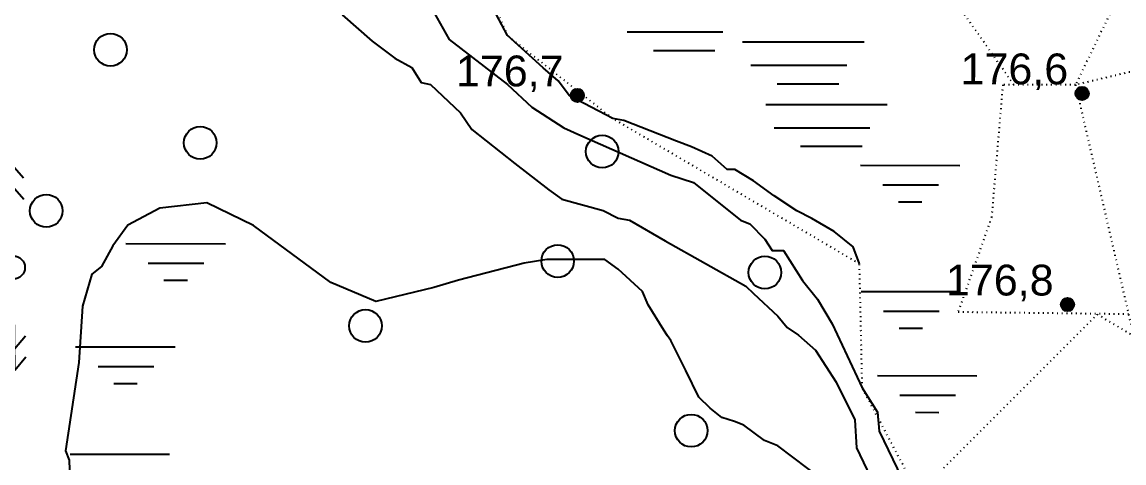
# Model space of a CAD drawing. Header units: millimetres. Extents: x 6127 to 9314, y 4730 to 7085.
# Drawn here: x 7899.9 to 8021.5, y 5817.7 to 5866.3 of the extents above; entities that cross this region are included whole.
import ezdxf

# ---------------------------------------------------------------- set-up
doc = ezdxf.new("R2010")
doc.units = ezdxf.units.MM
doc.header["$LTSCALE"] = 0.7
doc.linetypes.add('ACAD_ISO07W100', pattern=[3, 0, -3])
for name, color, linetype in [('болото', 84, 'Continuous'), ('відм', 14, 'Continuous'), ('горизонталі', 22, 'Continuous'), ('дерево', 7, 'Continuous'), ('чорн', 255, 'Continuous')]:
    doc.layers.add(name, color=color, linetype=linetype)
doc.styles.get("Standard").update_dxf_attribs({"font": 'arial.ttf'})

# ---------------------------------------------------------------- blocks, each defined once
blk = doc.blocks.new('1')
at = {"layer": 'чорн', "color": 7, "ltscale": 0.2, "transparency": 33554687}
for p, q in [((5601.505, 1990.776), (5598.603, 1986.666)), ((5594.986, 1981.512), (5597.874, 1985.631))]:
    blk.add_line(p, q, dxfattribs=at)
for points in [[(5601.505, 1990.776), (5600.586, 1990.542)], [(5601.505, 1990.776), (5601.592, 1989.831)], [(5600.829, 1989.818), (5599.91, 1989.584)], [(5600.829, 1989.818), (5600.916, 1988.874)], [(5595.659, 1982.472), (5595.569, 1983.416)], [(5594.986, 1981.512), (5594.896, 1982.456)], [(5595.659, 1982.472), (5596.577, 1982.709)], [(5594.986, 1981.512), (5595.904, 1981.749)]]:
    blk.add_lwpolyline(points, dxfattribs=at)
blk.add_circle((5598.246, 1986.143), 0.633, dxfattribs=at)

msp = doc.modelspace()

# ---------------------------------------------------------------- hatches: boundary and pattern name
at = {"layer": 'відм', "ltscale": 0.2}
h = msp.add_hatch(color=32, dxfattribs=at)
h.dxf.hatch_style = 1
h.paths.add_polyline_path([(7961.89, 5858.22, 1), (7960.43, 5858.22, 1)])
h = msp.add_hatch(color=32, dxfattribs=at)
h.dxf.hatch_style = 1
h.paths.add_polyline_path([(8017.61, 5858.45, 1), (8016.14, 5858.45, 1)])
h = msp.add_hatch(color=32, dxfattribs=at)
h.dxf.hatch_style = 1
h.paths.add_polyline_path([(8016, 5835.15, 1), (8014.53, 5835.15, 1)])

# ---------------------------------------------------------------- linework, layer by layer
at = {"layer": 'болото', "ltscale": 0.2}
for p, q in [((7966.65, 5865.24), (7977.22, 5865.23)), ((7979.41, 5864.15), (7992.82, 5864.13)), ((7969.55, 5863.19), (7976.35, 5863.18)), ((7980.33, 5861.57), (7990.9, 5861.56)), ((7983.23, 5859.52), (7990.04, 5859.51)), ((7981.97, 5857.24), (7995.38, 5857.22)), ((7982.89, 5854.66), (7993.46, 5854.65)), ((7985.8, 5852.61), (7992.6, 5852.61))]:
    msp.add_line(p, q, dxfattribs=at)
for points in [[(7992.41, 5850.52), (8003.39, 5850.5)], [(7994.89, 5848.36), (8001.04, 5848.35)], [(7996.62, 5846.47), (7999.2, 5846.47)], [(7911.32, 5841.88), (7922.3, 5841.86)], [(7913.79, 5839.72), (7919.94, 5839.71)], [(7915.52, 5837.83), (7918.11, 5837.83)], [(7992.48, 5836.6), (8003.45, 5836.58)], [(7994.95, 5834.44), (8001.1, 5834.43)], [(7996.68, 5832.55), (7999.27, 5832.55)], [(7905.76, 5830.49), (7916.74, 5830.48)], [(7908.24, 5828.33), (7914.39, 5828.32)], [(7909.97, 5826.45), (7912.55, 5826.44)], [(7994.28, 5827.31), (8005.26, 5827.3)], [(7996.76, 5825.15), (8002.91, 5825.15)], [(7998.49, 5823.27), (8001.08, 5823.26)], [(7905.17, 5818.65), (7916.15, 5818.64)]]:
    msp.add_lwpolyline(points, dxfattribs=at)
at = {"layer": 'відм', "color": 32, "ltscale": 0.2}
for centre in [(7961.16, 5858.22), (8016.88, 5858.45), (8015.27, 5835.15)]:
    msp.add_circle(centre, 0.733, dxfattribs=at)
at = {"layer": 'горизонталі', "color": 32}
for points in [[(7992.31, 5839.63), (7991.6, 5841.53), (7989.53, 5843.2), (7987.04, 5844.65), (7985.38, 5845.48), (7982.9, 5847.15), (7980.62, 5848.81), (7978.54, 5850.06), (7977.71, 5850.06), (7976.05, 5851.51), (7973.77, 5852.55), (7972.11, 5853.18), (7966.31, 5855.46), (7965.06, 5855.67), (7960.29, 5858.17), (7959.05, 5859.83), (7957.39, 5861.28), (7953.45, 5864.82), (7951.59, 5868.35), (7950.35, 5868.97)], [(7935.2, 5867.12), (7938.51, 5864.21), (7941, 5862.34), (7942.87, 5861.3), (7943.9, 5859.64), (7944.94, 5859.43), (7948.26, 5856.32), (7949.5, 5854.45), (7954.27, 5850.71), (7958, 5847.8), (7959.45, 5846.76), (7964.01, 5845.51), (7965.67, 5844.68), (7966.92, 5844.47), (7970.86, 5842.18), (7979.77, 5837.19), (7980.6, 5836.36), (7983.3, 5833.87), (7984.33, 5832.62), (7985.58, 5831.79), (7987.44, 5830.13), (7989.72, 5826.6), (7991.79, 5822.44), (7991.99, 5819.33), (7994.27, 5814.56)], [(7945.37, 5867.32), (7947.02, 5864.41), (7953.45, 5859.42), (7956.14, 5856.93), (7959.67, 5854.64), (7961.53, 5853.81), (7971.49, 5849.44), (7973.98, 5848.61), (7979.16, 5844.45), (7980.2, 5844.04), (7981.85, 5842.37), (7982.68, 5841.13), (7983.93, 5841.13), (7986, 5837.81), (7987.66, 5835.73), (7989.31, 5833.03), (7992.62, 5825.97), (7994.28, 5823.27), (7994.49, 5821.2), (7996.97, 5816.01)], [(7988.25, 5815.81), (7983.28, 5819.55), (7981.83, 5820.17), (7979.55, 5821.84), (7978.51, 5822.25), (7977.12, 5822.7), (7975.81, 5823.71), (7974.57, 5824.95), (7973.12, 5827.86), (7971.47, 5831.18), (7971.1, 5831.69), (7970.7, 5832.33), (7970.7, 5832.33), (7968.98, 5835.13), (7968.36, 5836.58), (7965.67, 5839.07), (7964.21, 5840.11), (7957.78, 5840.12), (7955.29, 5839.71), (7948.03, 5837.85), (7945.33, 5837.02), (7938.9, 5835.5), (7933.93, 5837.59), (7925.42, 5843.89), (7920.24, 5846.39), (7915.05, 5845.77), (7911.52, 5843.91), (7909.86, 5841.63), (7908.61, 5839.35), (7907.57, 5838.52), (7906.53, 5834.99), (7906.11, 5828.77), (7904.64, 5819.02), (7905.06, 5817.98), (7905.26, 5811.76)]]:
    msp.add_lwpolyline(points, dxfattribs=at)
at = {"layer": 'дерево', "color": 7, "ltscale": 0.2}
for centre in [(7909.62, 5863.26), (7919.53, 5852.99), (7963.91, 5852.03), (7902.53, 5845.49), (7958.99, 5839.95), (7981.87, 5838.69), (7937.77, 5832.8), (7973.73, 5821.24)]:
    msp.add_circle(centre, 1.8, dxfattribs=at)
at = {"layer": 'чорн', "color": 7, "linetype": 'ACAD_ISO07W100', "ltscale": 0.2}
for points in [[(7998.78, 5814.3), (7992.62, 5825.97), (7992.31, 5839.63), (7965.06, 5855.67), (7953.45, 5864.82), (7938.09, 5901.61), (7926.51, 5901.62), (7913.15, 5921.88), (7906.01, 5944.17), (7920.99, 5970.07), (7925.67, 5989.43), (7934.74, 6006.81), (7934.75, 6013.92), (7961.36, 6028.83), (7979.28, 6038.43), (8012.74, 6051.8)], [(8009.35, 5859.39), (7993.35, 5882.24), (7997.26, 5899.37), (8015.61, 5878.1), (8021.28, 5869.98), (8016.15, 5859.38)], [(8006.17, 5784.76), (8001.44, 5793.68), (7997.59, 5813.1), (8018.55, 5834.08), (8024.53, 5830.56), (8024.52, 5822.65), (8035.25, 5815.08), (8048.27, 5824.38), (8070.19, 5819.76), (8065.18, 5827.4), (8067.65, 5834.78), (8066.15, 5843.61), (8060.73, 5849.82), (8054.96, 5849.82), (8042.27, 5849.84), (8029.73, 5862.59), (8016.15, 5859.38), (8022.56, 5831.72)], [(8016.15, 5859.38), (8008.13, 5859.39), (8006.89, 5844.8), (8003.2, 5834.35), (8022.01, 5834.12)]]:
    msp.add_lwpolyline(points, dxfattribs=at)

# ---------------------------------------------------------------- block references
at = {"layer": 'чорн', "xscale": 2, "yscale": 2, "zscale": 2, "rotation": 215.9222851649353}
msp.add_blockref('1', (14635.49, 15624.89), dxfattribs=at)

# ---------------------------------------------------------------- texts
at = {"layer": 'чорн', "color": 32, "ltscale": 0.2, "char_height": 3.4, "attachment_point": 1, "rotation": 359.9325}
for s, insert in [('176,7', (7947.76, 5862.63)), ('176,6', (8003.47, 5862.86)), ('176,8', (8001.86, 5839.56))]:
    msp.add_mtext_dynamic_manual_height_columns(s, width=2.4374, gutter_width=12.5, heights=[0], dxfattribs=dict(at, insert=insert))

doc.saveas('drawing.dxf')
